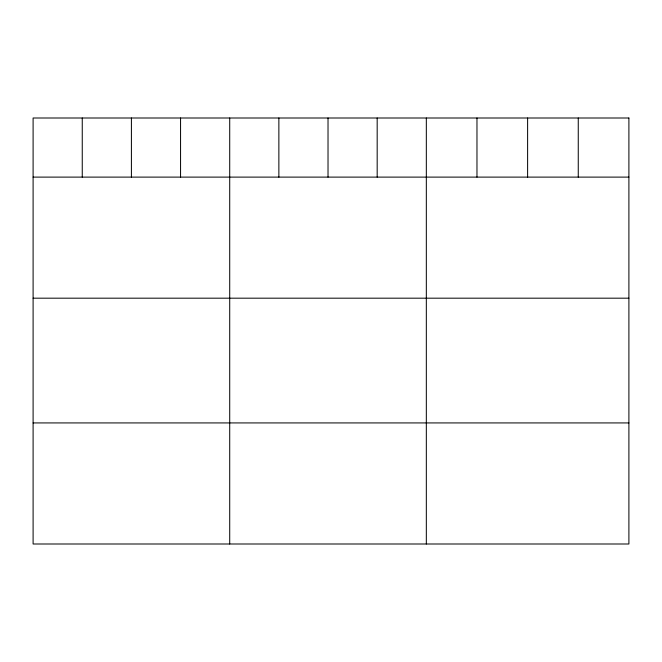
<?xml version="1.0" encoding="UTF-8"?>
<svg xmlns="http://www.w3.org/2000/svg" width="662" height="662" viewBox="0 0 662 662"><rect width="100%" height="100%" fill="white"/><g stroke="black" fill="none" stroke-linecap="round" stroke-linejoin="round"><path stroke-width="0.99" d="M33.1 177.11L628.9 177.11M33.1 298.181L628.9 298.181M33.1 422.927L628.9 422.927M578.257 118.001L578.257 177.11M527.614 118.001L527.614 177.11M476.971 118.001L476.971 177.11M426.328 118.001L426.328 543.999M377.175 118.001L377.175 177.11M328.021 118.001L328.021 177.11M278.868 118.001L278.868 177.11M229.714 118.001L229.714 543.999M180.56 118.001L180.56 177.11M131.407 118.001L131.407 177.11M82.254 118.001L82.254 177.11M628.9 118.001L33.1 118.001L33.1 543.999L628.9 543.999L628.9 118.001"/></g></svg>
